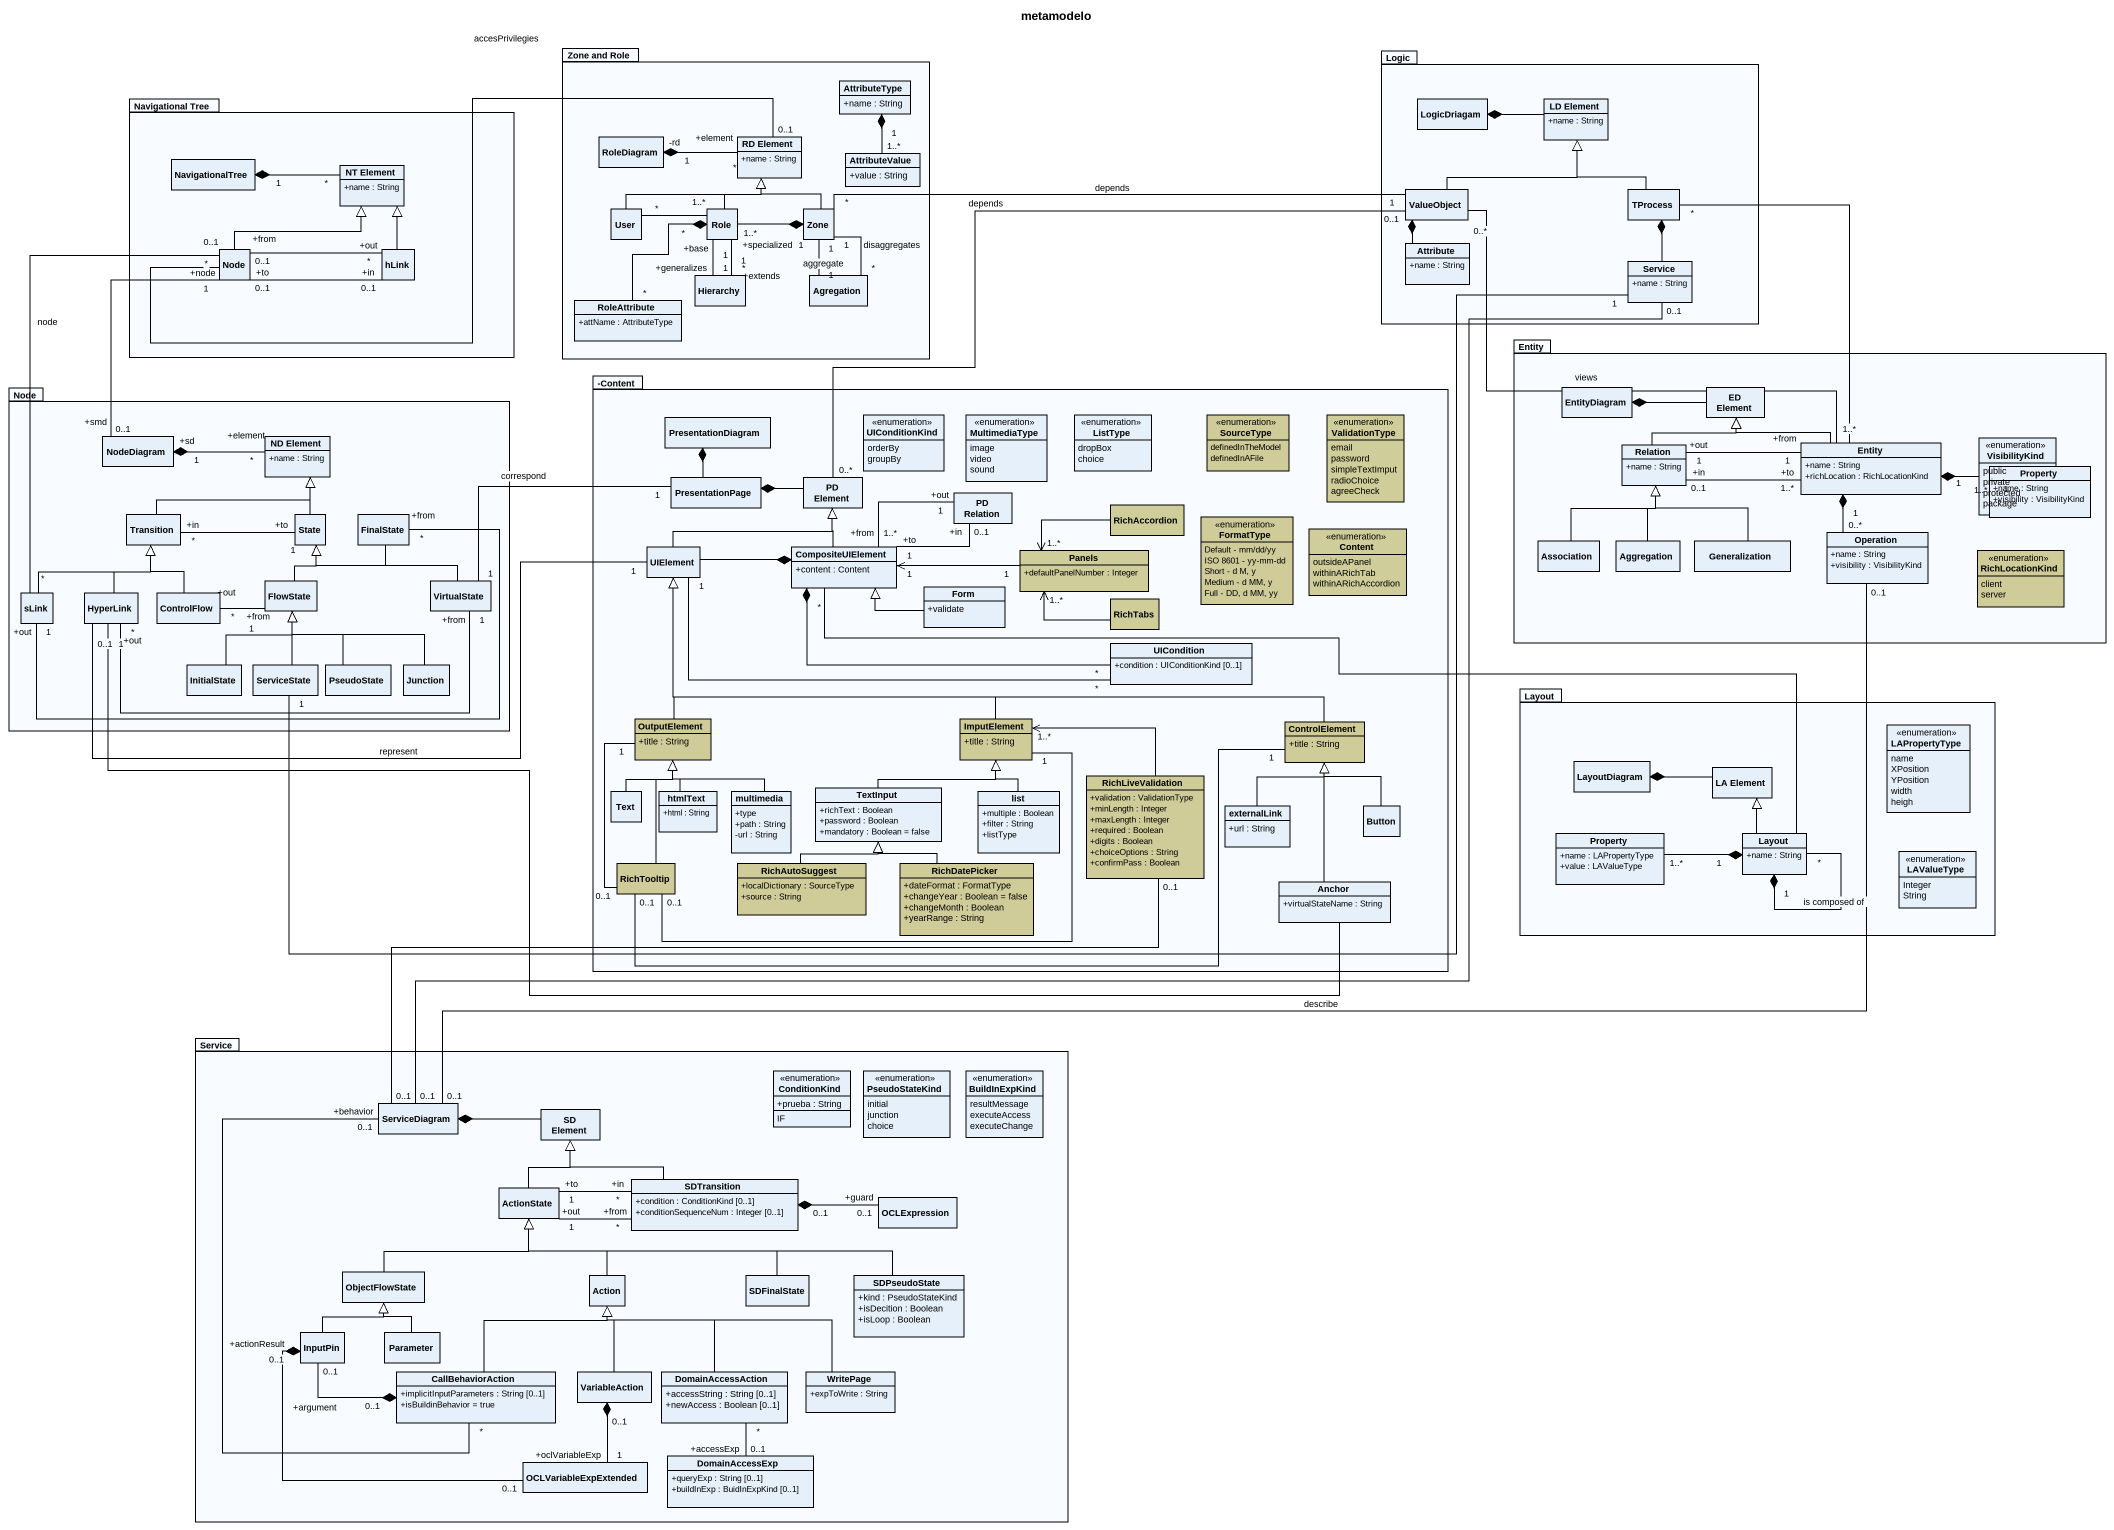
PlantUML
@startuml
title metamodelo
hide circle
hide empty members
skinparam classAttributeIconSize 0
package "Zone and Role" as Zone_and_Role {
  class AttributeType {
    +name : String
  }
  class RoleDiagram
  class "RD Element" as RD_Element {
    +name : String
  }
  class AttributeValue {
    +value : String
  }
  class User
  class Role
  class Zone
  class Hierarchy
  class Agregation
  class RoleAttribute {
    +attName : AttributeType
  }
}
package Logic {
  class LogicDriagam
  class "LD Element" as LD_Element {
    +name : String
  }
  class ValueObject
  class TProcess
  class Attribute {
    +name : String
  }
  class Service {
    +name : String
  }
}
package "Navigational Tree" as Navigational_Tree {
  class NavigationalTree
  class "NT Element" as NT_Element {
    +name : String
  }
  class "Node" as Node_
  class hLink
}
package "Entity" as Entity_ {
  class EntityDiagram
  class "ED Element" as ED_Element
  enum VisibilityKind {
    public
    private
    protected
    package
  }
  class Relation {
    +name : String
  }
  class "Entity" as Entity__2 {
    +name : String
    +richLocation : RichLocationKind
  }
  class Property {
    +name : String
    +visibility : VisibilityKind
  }
  class Association
  class Aggregation
  class Generalization
  class Operation {
    +name : String
    +visibility : VisibilityKind
  }
  enum RichLocationKind #CFCC99 {
    client
    server
  }
}
package "Node" as Node__2 {
  class NodeDiagram
  class "ND Element" as ND_Element {
    +name : String
  }
  class Transition
  class "State" as State_
  class FinalState
  class sLink
  class HyperLink
  class ControlFlow
  class FlowState
  class VirtualState
  class InitialState
  class ServiceState
  class PseudoState
  class Junction
}
package "-Content" as Content {
  class PresentationDiagram
  enum UIConditionKind {
    orderBy
    groupBy
  }
  enum MultimediaType {
    image
    video
    sound
  }
  enum ListType {
    dropBox
    choice
  }
  enum SourceType #CFCC99 {
    definedInTheModel
    definedInAFile
  }
  enum ValidationType #CFCD99 {
    email
    password
    simpleTextImput
    radioChoice
    agreeCheck
  }
  class PresentationPage
  class "PD Element" as PD_Element
  class "PD Relation" as PD_Relation
  class RichAccordion #CFCD99
  class UIElement
  class CompositeUIElement {
    +content : Content
  }
  class Panels #CFCD99 {
    +defaultPanelNumber : Integer
  }
  enum FormatType #CFCC99 {
    Default - mm/dd/yy
    ISO 8601 - yy-mm-dd
    Short - d M, y
    Medium - d MM, y
    Full - DD, d MM, yy
  }
  enum "Content" as Content_2 #CFCD99 {
    outsideAPanel
    withinARichTab
    withinARichAccordion
  }
  class Form {
    +validate
  }
  class RichTabs #CFCD99
  class UICondition {
    +condition : UIConditionKind [0..1]
  }
  class OutputElement #CFCC99 {
    +title : String
  }
  class ImputElement #CFCC99 {
    +title : String
  }
  class ControlElement #CFCC99 {
    +title : String
  }
  class RichLiveValidation #CFCC99 {
    +validation : ValidationType
    +minLength : Integer
    +maxLength : Integer
    +required : Boolean
    +digits : Boolean
    +choiceOptions : String
    +confirmPass : Boolean
  }
  class Text
  class htmlText {
    +html : String
  }
  class multimedia {
    +type
    +path : String
    -url : String
  }
  class TextInput {
    +richText : Boolean
    +password : Boolean
    +mandatory : Boolean = false
  }
  class list {
    +multiple : Boolean
    +filter : String
    +listType
  }
  class externalLink {
    +url : String
  }
  class Button
  class RichTooltip #CFCC99
  class RichAutoSuggest #CFCC99 {
    +localDictionary : SourceType
    +source : String
  }
  class RichDatePicker #CFCC99 {
    +dateFormat : FormatType
    +changeYear : Boolean = false
    +changeMonth : Boolean
    +yearRange : String
  }
  class Anchor {
    +virtualStateName : String
  }
}
package Layout {
  enum LAPropertyType {
    name
    XPosition
    YPosition
    width
    heigh
  }
  class LayoutDiagram
  class "LA Element" as LA_Element
  class "Property" as Property_2 {
    +name : LAPropertyType
    +value : LAValueType
  }
  class "Layout" as Layout_2 {
    +name : String
  }
  enum LAValueType {
    Integer
    String
  }
}
package "Service" as Service_2 {
  enum ConditionKind {
    +prueba : String
    IF
  }
  enum PseudoStateKind {
    initial
    junction
    choice
  }
  enum BuildInExpKind {
    resultMessage
    executeAccess
    executeChange
  }
  class ServiceDiagram
  class "SD Element" as SD_Element
  class ActionState
  class SDTransition {
    +condition : ConditionKind [0..1]
    +conditionSequenceNum : Integer [0..1]
  }
  class OCLExpression
  class ObjectFlowState
  class "Action" as Action_
  class SDFinalState
  class SDPseudoState {
    +kind : PseudoStateKind
    +isDecition : Boolean
    +isLoop : Boolean
  }
  class InputPin
  class Parameter
  class CallBehaviorAction {
    +implicitInputParameters : String [0..1]
    +isBuildinBehavior = true
  }
  class VariableAction
  class DomainAccessAction {
    +accessString : String [0..1]
    +newAccess : Boolean [0..1]
  }
  class WritePage {
    +expToWrite : String
  }
  class OCLVariableExpExtended
  class DomainAccessExp {
    +queryExp : String [0..1]
    +buildInExp : BuidInExpKind [0..1]
  }
}
AttributeType "1" *-- "1..*" AttributeValue
LogicDriagam *-right- LD_Element
NavigationalTree "1" *-right- "*" NT_Element
RoleDiagram "-rd\n1" *-right- "+element\n*" RD_Element
RD_Element "0..1" -left- "*" Node_ : accesPrivilegies
ValueObject -up-|> LD_Element
ValueObject *-- Attribute
TProcess -up-|> LD_Element
TProcess *-- Service
TProcess "*" -- "1" Entity__2
User -right-|> RD_Element
User "*" -right- "1..*" Role
Role -up-|> RD_Element
Role "+specialized\n1" -- "*\n+extends" Hierarchy
Role "+base\n1" -- "+generalizes\n1" Hierarchy
Role "*" *-- "*" RoleAttribute
Zone -up-|> RD_Element
Zone "*" -right- "1" ValueObject : depends
Zone "1" *-left- "1..*" Role
Zone "1" -- "*" Agregation : disaggregates
Zone "1" -- "1" Agregation : aggregate
Node_ -right-|> NT_Element
Node_ "+from\n0..1" -right- "+out\n*" hLink
Node_ "+to\n0..1" -right- "+in\n0..1" hLink
Node_ "+node\n1" -- "+smd\n0..1" NodeDiagram
hLink -up-|> NT_Element
Service "0..1" -- "0..1" ServiceDiagram
EntityDiagram *-right- ED_Element
NodeDiagram "1\n+sd" *-right- "*\n+element" ND_Element
PresentationDiagram *-- PresentationPage
PresentationPage *-right- PD_Element
PresentationPage "1" -left- "1" VirtualState : correspond
PD_Element "0..*" -right- "0..1" ValueObject : depends
Relation -up-|> ED_Element
Relation "+in\n0..1" -right- "+to\n1..*" Entity__2
Relation "+out\n1" -right- "+from\n1" Entity__2
Entity__2 "1..*" -up- "0..*" ValueObject : views
Entity__2 -left-|> ED_Element
Entity__2 "1" *-right- "1..*" Property
Entity__2 "1" *-- "0..*" Operation
Transition -right-|> ND_Element
Transition "+in\n*" -right- "+to\n1" State_
State_ -up-|> ND_Element
FinalState -left-|> State_
PD_Relation "+out\n1" -left- "+from\n1..*" CompositeUIElement
PD_Relation "+in\n0..1" -left- "+to\n1" CompositeUIElement
RichAccordion --> "1..*" Panels
UIElement -right-|> PD_Element
UIElement "1" -left- "0..1" HyperLink : represent
CompositeUIElement -up-|> PD_Element
CompositeUIElement *-left- UIElement
CompositeUIElement "*" *-right- "*" UICondition
Panels "1" -left-> "1" CompositeUIElement
Association -up-|> Relation
Aggregation -up-|> Relation
Generalization -up-|> Relation
Operation "0..1" -left- "0..1" ServiceDiagram : describe
sLink "*" -up- "0..1" Node_ : node
sLink -up-|> Transition
sLink "+out\n1" -right- "*\n+from" FinalState
HyperLink -up-|> Transition
HyperLink "+out\n*" -right- "+from\n1" VirtualState
ControlFlow -up-|> Transition
ControlFlow "+out\n*" -right- "+from\n1" FlowState
FlowState -up-|> State_
VirtualState -left-|> State_
Form -left-|> CompositeUIElement
RichTabs -up-> "1..*" Panels
InitialState -up-|> FlowState
ServiceState "1" -right- "1" Service
ServiceState -up-|> FlowState
PseudoState -up-|> FlowState
Junction -up-|> FlowState
UICondition "*" -left- "1" UIElement
OutputElement -up-|> UIElement
ImputElement -left-|> UIElement
ImputElement "1" -left- "0..1" RichTooltip
ControlElement -left-|> UIElement
RichLiveValidation -left-> "1..*" ImputElement
RichLiveValidation "0..1" -left- "0..1" ServiceDiagram
LayoutDiagram *-right- LA_Element
Text -up-|> OutputElement
htmlText -up-|> OutputElement
multimedia -up-|> OutputElement
TextInput -up-|> ImputElement
list -up-|> ImputElement
externalLink -up-|> ControlElement
Button -up-|> ControlElement
RichTooltip -up-|> OutputElement
RichTooltip "0..1" -up- "1" OutputElement
RichTooltip "0..1" -right- "1" ControlElement
RichAutoSuggest -up-|> TextInput
RichDatePicker -up-|> TextInput
Layout_2 -left- CompositeUIElement
Layout_2 -up-|> LA_Element
Layout_2 "1" *-left- "1..*" Property_2
Layout_2 "1" *-- "*" Layout_2 : is composed of
Anchor -left- "1" HyperLink
Anchor -up-|> ControlElement
ServiceDiagram *-right- SD_Element
ActionState -up-|> SD_Element
ActionState "+to\n1" -right- "+in\n*" SDTransition
ActionState "+out\n1" -right- "+from\n*" SDTransition
SDTransition -left-|> SD_Element
SDTransition "0..1" *-right- "+guard\n0..1" OCLExpression
ObjectFlowState -right-|> ActionState
Action_ -up-|> ActionState
SDFinalState -left-|> ActionState
SDPseudoState -left-|> ActionState
InputPin -up-|> ObjectFlowState
InputPin "0..1\n+actionResult" *-right- "0..1" OCLVariableExpExtended
Parameter -up-|> ObjectFlowState
CallBehaviorAction "*" -up- "0..1\n+behavior" ServiceDiagram
CallBehaviorAction -up-|> Action_
CallBehaviorAction "0..1" *-left- "+argument\n0..1" InputPin
VariableAction -up-|> Action_
VariableAction "0..1" *-- "1\n+oclVariableExp" OCLVariableExpExtended
DomainAccessAction -up-|> Action_
DomainAccessAction "*" -- "0..1\n+accessExp" DomainAccessExp
WritePage -left-|> Action_
@enduml
